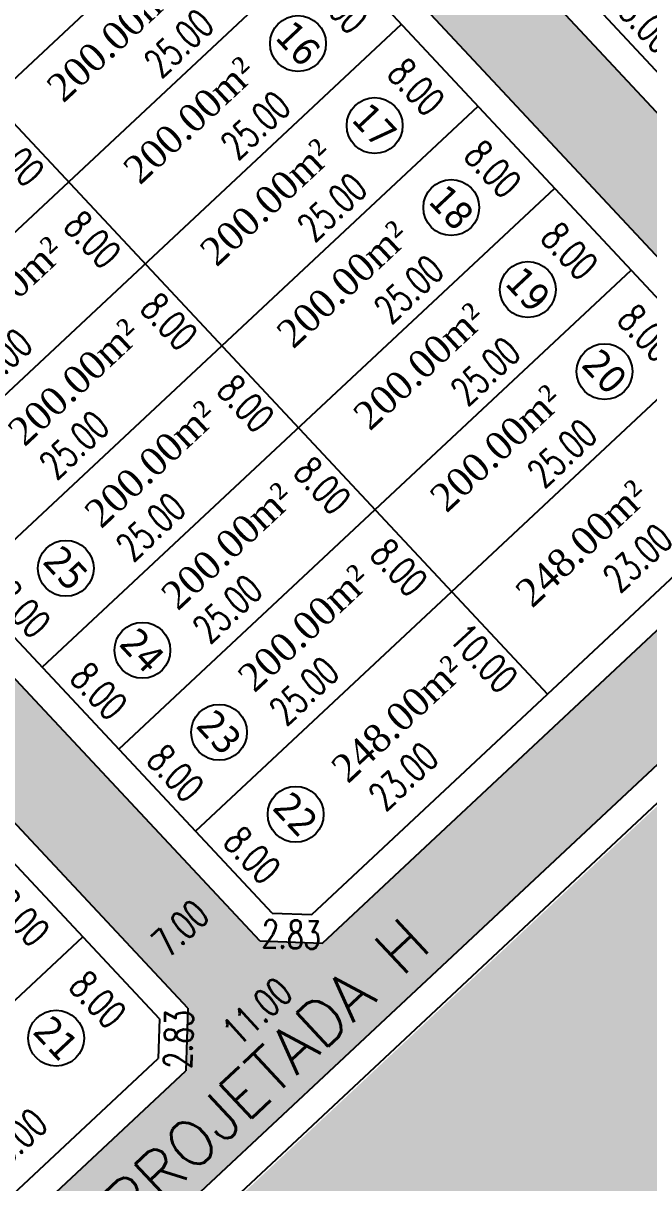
# Model space of a CAD drawing. Header units: metres. Extents: x 437145 to 438174, y 9614495 to 9615043.
# Drawn here: x 437453 to 437497.6, y 9614693.8 to 9614776.4 of the extents above; entities that cross this region are included whole.
import ezdxf

# ---------------------------------------------------------------- set-up
doc = ezdxf.new("R2010")
doc.units = ezdxf.units.M
doc.header["$PDMODE"] = 35
doc.header["$PDSIZE"] = 0.1
for name, color, linetype in [('ADUTORA', 90, 'Continuous'), ('COTAS', 10, 'Continuous'), ('Layer3', 1, 'Continuous'), ('M_FIO', 32, 'Continuous'), ('ÁREA', 7, 'Continuous')]:
    doc.layers.add(name, color=color, linetype=linetype)
doc.styles.add('COTAS', font='romans.shx', dxfattribs={"width": 0.7})
doc.styles.add('symplex', font='simplex.shx', dxfattribs={"bigfont": 'bigfont.shx'})
doc.styles.add('tahoma', font='tahoma.ttf')
doc.styles.add('ÁREA', font='times.ttf', dxfattribs={"height": 2})
doc.dimstyles.new('C-75', dxfattribs={"dimtxt": 2, "dimasz": 0.2, "dimexe": 0, "dimexo": 0, "dimgap": 1, "dimtad": 0, "dimzin": 4, "dimdsep": 46, "dimtxsty": 'COTAS', "dimblk1": 'BOL-COT', "dimblk2": 'BOL-COT', "dimsah": 1, "dimcen": 0.1, "dimse1": 1, "dimse2": 1, "dimsd1": 1, "dimsd2": 1, "dimclrd": 8, "dimclre": 256, "dimaunit": 1, "dimadec": 3, "dimazin": 0, "dimtfac": 0.5, "dimtix": 1, "dimtmove": 0, "dimatfit": 3, "dimldrblk": 'BOL-COT', "dimfxl": 1, "dimtolj": 1, "dimtzin": 0, "dimarcsym": 0})

# ---------------------------------------------------------------- blocks, each defined once
blk = doc.blocks.new('*D446')
at = {"layer": 'Defpoints', "color": 0, "transparency": 16777216}
for p in [(2610.277, 1021.549), (2607.998, 1013.549), (2610.278, 1013.549)]:
    blk.add_point(p, dxfattribs=at)
at = {"layer": 'Layer3', "transparency": 16777216, "insert": (2607.998, 1017.549), "char_height": 2, "attachment_point": 5, "rotation": 270.00204, "style": 'COTAS'}
blk.add_mtext('\\A1;8.00', dxfattribs=at)
blk = doc.blocks.new('BOL-COT')
at = {"layer": 'COTAS'}
for p, q in [((-2, 0), (2, 0)), ((0, -3), (0, 3))]:
    blk.add_line(p, q, dxfattribs=at)
blk.add_circle((0, 0), 0.4, dxfattribs=at)
blk = doc.blocks.new('*D447')
at = {"layer": 'Defpoints', "color": 0, "transparency": 16777216}
for p in [(2585.277, 1015.392), (2585.278, 1013.548), (2610.278, 1013.549)]:
    blk.add_point(p, dxfattribs=at)
at = {"layer": 'Layer3', "transparency": 16777216, "insert": (2597.777, 1015.393), "char_height": 2, "attachment_point": 5, "rotation": 0.00204, "style": 'COTAS'}
blk.add_mtext('\\A1;25.00', dxfattribs=at)
blk = doc.blocks.new('*D451')
at = {"layer": 'Defpoints', "color": 0, "transparency": 16777216}
for p in [(2610.278, 1013.549), (2607.998, 1005.549), (2610.278, 1005.549)]:
    blk.add_point(p, dxfattribs=at)
at = {"layer": 'Layer3', "transparency": 16777216, "insert": (2607.998, 1009.549), "char_height": 2, "attachment_point": 5, "rotation": 270.00204, "style": 'COTAS'}
blk.add_mtext('\\A1;8.00', dxfattribs=at)
blk = doc.blocks.new('*D452')
at = {"layer": 'Defpoints', "color": 0, "transparency": 16777216}
for p in [(2585.106, 1006.255), (2585.106, 1002.425), (2608.106, 1002.426)]:
    blk.add_point(p, dxfattribs=at)
at = {"layer": 'Layer3', "transparency": 16777216, "insert": (2596.606, 1006.256), "char_height": 2, "attachment_point": 5, "rotation": 0.00204, "style": 'COTAS'}
blk.add_mtext('\\A1;23.00', dxfattribs=at)
blk = doc.blocks.new('*D509')
at = {"layer": 'Defpoints', "color": 0, "transparency": 16777216}
for p in [(2646.276, 1063.394), (2646.276, 1061.551), (2671.276, 1061.551)]:
    blk.add_point(p, dxfattribs=at)
at = {"layer": 'Layer3', "transparency": 16777216, "insert": (2658.776, 1063.395), "char_height": 2, "attachment_point": 5, "rotation": 0.00204, "style": 'COTAS'}
blk.add_mtext('\\A1;25.00', dxfattribs=at)
blk = doc.blocks.new('*D514')
at = {"layer": 'Defpoints', "color": 0, "transparency": 16777216}
for p in [(2646.276, 1055.394), (2646.276, 1053.551), (2671.276, 1053.551)]:
    blk.add_point(p, dxfattribs=at)
at = {"layer": 'Layer3', "transparency": 16777216, "insert": (2658.776, 1055.395), "char_height": 2, "attachment_point": 5, "rotation": 0.00204, "style": 'COTAS'}
blk.add_mtext('\\A1;25.00', dxfattribs=at)
blk = doc.blocks.new('*D516')
at = {"layer": 'Defpoints', "color": 0, "transparency": 16777216}
for p in [(2642.179, 1061.373), (2642.179, 1053.373), (2644.71, 1053.373)]:
    blk.add_point(p, dxfattribs=at)
at = {"layer": 'Layer3', "transparency": 16777216, "insert": (2644.71, 1057.373), "char_height": 2, "attachment_point": 5, "rotation": 270.00204, "style": 'COTAS'}
blk.add_mtext('\\A1;8.00', dxfattribs=at)
blk = doc.blocks.new('*D517')
at = {"layer": 'Defpoints', "color": 0, "transparency": 16777216}
for p in [(2646.275, 1055.586), (2621.276, 1053.541), (2646.276, 1053.551)]:
    blk.add_point(p, dxfattribs=at)
at = {"layer": 'Layer3', "transparency": 16777216, "insert": (2633.775, 1055.581), "char_height": 2, "attachment_point": 5, "rotation": 0.02224, "style": 'COTAS'}
blk.add_mtext('\\A1;25.00', dxfattribs=at)
blk = doc.blocks.new('*D518')
at = {"layer": 'Defpoints', "color": 0, "transparency": 16777216}
for p in [(2671.276, 1053.551), (2668.997, 1045.551), (2671.276, 1045.551)]:
    blk.add_point(p, dxfattribs=at)
at = {"layer": 'Layer3', "transparency": 16777216, "insert": (2668.997, 1049.551), "char_height": 2, "attachment_point": 5, "rotation": 270.00204, "style": 'COTAS'}
blk.add_mtext('\\A1;8.00', dxfattribs=at)
blk = doc.blocks.new('*D519')
at = {"layer": 'Defpoints', "color": 0, "transparency": 16777216}
for p in [(2646.276, 1047.394), (2646.276, 1045.551), (2671.276, 1045.551)]:
    blk.add_point(p, dxfattribs=at)
at = {"layer": 'Layer3', "transparency": 16777216, "insert": (2658.776, 1047.395), "char_height": 2, "attachment_point": 5, "rotation": 0.00204, "style": 'COTAS'}
blk.add_mtext('\\A1;25.00', dxfattribs=at)
blk = doc.blocks.new('*D521')
at = {"layer": 'Defpoints', "color": 0, "transparency": 16777216}
for p in [(2642.179, 1053.373), (2642.18, 1045.373), (2644.71, 1045.373)]:
    blk.add_point(p, dxfattribs=at)
at = {"layer": 'Layer3', "transparency": 16777216, "insert": (2644.71, 1049.373), "char_height": 2, "attachment_point": 5, "rotation": 270.00204, "style": 'COTAS'}
blk.add_mtext('\\A1;8.00', dxfattribs=at)
blk = doc.blocks.new('*D522')
at = {"layer": 'Defpoints', "color": 0, "transparency": 16777216}
for p in [(2646.276, 1047.586), (2621.276, 1045.541), (2646.276, 1045.551)]:
    blk.add_point(p, dxfattribs=at)
at = {"layer": 'Layer3', "transparency": 16777216, "insert": (2633.776, 1047.581), "char_height": 2, "attachment_point": 5, "rotation": 0.02224, "style": 'COTAS'}
blk.add_mtext('\\A1;25.00', dxfattribs=at)
blk = doc.blocks.new('*D523')
at = {"layer": 'Defpoints', "color": 0, "transparency": 16777216}
for p in [(2671.276, 1045.551), (2668.997, 1037.551), (2671.277, 1037.551)]:
    blk.add_point(p, dxfattribs=at)
at = {"layer": 'Layer3', "transparency": 16777216, "insert": (2668.997, 1041.551), "char_height": 2, "attachment_point": 5, "rotation": 270.00204, "style": 'COTAS'}
blk.add_mtext('\\A1;8.00', dxfattribs=at)
blk = doc.blocks.new('*D524')
at = {"layer": 'Defpoints', "color": 0, "transparency": 16777216}
for p in [(2646.277, 1039.394), (2646.277, 1037.551), (2671.277, 1037.551)]:
    blk.add_point(p, dxfattribs=at)
at = {"layer": 'Layer3', "transparency": 16777216, "insert": (2658.777, 1039.395), "char_height": 2, "attachment_point": 5, "rotation": 0.00204, "style": 'COTAS'}
blk.add_mtext('\\A1;25.00', dxfattribs=at)
blk = doc.blocks.new('*D526')
at = {"layer": 'Defpoints', "color": 0, "transparency": 16777216}
for p in [(2642.18, 1045.373), (2642.18, 1037.373), (2644.711, 1037.373)]:
    blk.add_point(p, dxfattribs=at)
at = {"layer": 'Layer3', "transparency": 16777216, "insert": (2644.71, 1041.373), "char_height": 2, "attachment_point": 5, "rotation": 270.00204, "style": 'COTAS'}
blk.add_mtext('\\A1;8.00', dxfattribs=at)
blk = doc.blocks.new('*D527')
at = {"layer": 'Defpoints', "color": 0, "transparency": 16777216}
for p in [(2646.276, 1039.586), (2621.277, 1037.541), (2646.277, 1037.551)]:
    blk.add_point(p, dxfattribs=at)
at = {"layer": 'Layer3', "transparency": 16777216, "insert": (2633.776, 1039.581), "char_height": 2, "attachment_point": 5, "rotation": 0.02224, "style": 'COTAS'}
blk.add_mtext('\\A1;25.00', dxfattribs=at)
blk = doc.blocks.new('*D528')
at = {"layer": 'Defpoints', "color": 0, "transparency": 16777216}
for p in [(2646.277, 1031.394), (2646.277, 1029.551), (2671.277, 1029.551)]:
    blk.add_point(p, dxfattribs=at)
at = {"layer": 'Layer3', "transparency": 16777216, "insert": (2658.777, 1031.395), "char_height": 2, "attachment_point": 5, "rotation": 0.00204, "style": 'COTAS'}
blk.add_mtext('\\A1;25.00', dxfattribs=at)
blk = doc.blocks.new('*D529')
at = {"layer": 'Defpoints', "color": 0, "transparency": 16777216}
for p in [(2621.277, 1037.55), (2621.277, 1029.55), (2623.069, 1029.55)]:
    blk.add_point(p, dxfattribs=at)
at = {"layer": 'Layer3', "transparency": 16777216, "insert": (2623.069, 1033.55), "char_height": 2, "attachment_point": 5, "rotation": 270.00204, "style": 'COTAS'}
blk.add_mtext('\\A1;8.00', dxfattribs=at)
blk = doc.blocks.new('*D530')
at = {"layer": 'Defpoints', "color": 0, "transparency": 16777216}
for p in [(2642.18, 1037.373), (2642.18, 1029.373), (2644.711, 1029.373)]:
    blk.add_point(p, dxfattribs=at)
at = {"layer": 'Layer3', "transparency": 16777216, "insert": (2644.711, 1033.373), "char_height": 2, "attachment_point": 5, "rotation": 270.00204, "style": 'COTAS'}
blk.add_mtext('\\A1;8.00', dxfattribs=at)
blk = doc.blocks.new('*D531')
at = {"layer": 'Defpoints', "color": 0, "transparency": 16777216}
for p in [(2646.276, 1031.586), (2621.277, 1029.541), (2646.277, 1029.551)]:
    blk.add_point(p, dxfattribs=at)
at = {"layer": 'Layer3', "transparency": 16777216, "insert": (2633.776, 1031.581), "char_height": 2, "attachment_point": 5, "rotation": 0.02224, "style": 'COTAS'}
blk.add_mtext('\\A1;25.00', dxfattribs=at)
blk = doc.blocks.new('*D532')
at = {"layer": 'Defpoints', "color": 0, "transparency": 16777216}
for p in [(2671.277, 1029.551), (2668.998, 1021.551), (2671.277, 1021.551)]:
    blk.add_point(p, dxfattribs=at)
at = {"layer": 'Layer3', "transparency": 16777216, "insert": (2668.997, 1025.551), "char_height": 2, "attachment_point": 5, "rotation": 270.00204, "style": 'COTAS'}
blk.add_mtext('\\A1;8.00', dxfattribs=at)
blk = doc.blocks.new('*D533')
at = {"layer": 'Defpoints', "color": 0, "transparency": 16777216}
for p in [(2646.277, 1023.394), (2646.277, 1021.551), (2671.277, 1021.551)]:
    blk.add_point(p, dxfattribs=at)
at = {"layer": 'Layer3', "transparency": 16777216, "insert": (2658.777, 1023.395), "char_height": 2, "attachment_point": 5, "rotation": 0.00204, "style": 'COTAS'}
blk.add_mtext('\\A1;25.00', dxfattribs=at)
blk = doc.blocks.new('*D534')
at = {"layer": 'Defpoints', "color": 0, "transparency": 16777216}
for p in [(2621.277, 1029.55), (2621.277, 1021.55), (2623.069, 1021.55)]:
    blk.add_point(p, dxfattribs=at)
at = {"layer": 'Layer3', "transparency": 16777216, "insert": (2623.069, 1025.55), "char_height": 2, "attachment_point": 5, "rotation": 270.00204, "style": 'COTAS'}
blk.add_mtext('\\A1;8.00', dxfattribs=at)
blk = doc.blocks.new('*D535')
at = {"layer": 'Defpoints', "color": 0, "transparency": 16777216}
for p in [(2642.18, 1029.373), (2642.18, 1021.373), (2644.711, 1021.373)]:
    blk.add_point(p, dxfattribs=at)
at = {"layer": 'Layer3', "transparency": 16777216, "insert": (2644.711, 1025.373), "char_height": 2, "attachment_point": 5, "rotation": 270.00204, "style": 'COTAS'}
blk.add_mtext('\\A1;8.00', dxfattribs=at)
blk = doc.blocks.new('*D536')
at = {"layer": 'Defpoints', "color": 0, "transparency": 16777216}
for p in [(2646.276, 1023.586), (2621.277, 1021.541), (2646.277, 1021.551)]:
    blk.add_point(p, dxfattribs=at)
at = {"layer": 'Layer3', "transparency": 16777216, "insert": (2633.776, 1023.581), "char_height": 2, "attachment_point": 5, "rotation": 0.02224, "style": 'COTAS'}
blk.add_mtext('\\A1;25.00', dxfattribs=at)
blk = doc.blocks.new('*D537')
at = {"layer": 'Defpoints', "color": 0, "transparency": 16777216}
for p in [(2671.277, 1021.551), (2668.998, 1013.551), (2671.278, 1013.551)]:
    blk.add_point(p, dxfattribs=at)
at = {"layer": 'Layer3', "transparency": 16777216, "insert": (2668.998, 1017.551), "char_height": 2, "attachment_point": 5, "rotation": 270.00204, "style": 'COTAS'}
blk.add_mtext('\\A1;8.00', dxfattribs=at)
blk = doc.blocks.new('*D538')
at = {"layer": 'Defpoints', "color": 0, "transparency": 16777216}
for p in [(2646.277, 1015.394), (2646.278, 1013.551), (2671.278, 1013.551)]:
    blk.add_point(p, dxfattribs=at)
at = {"layer": 'Layer3', "transparency": 16777216, "insert": (2658.777, 1015.395), "char_height": 2, "attachment_point": 5, "rotation": 0.00204, "style": 'COTAS'}
blk.add_mtext('\\A1;25.00', dxfattribs=at)
blk = doc.blocks.new('*D539')
at = {"layer": 'Defpoints', "color": 0, "transparency": 16777216}
for p in [(2621.277, 1021.55), (2621.278, 1013.55), (2623.07, 1013.55)]:
    blk.add_point(p, dxfattribs=at)
at = {"layer": 'Layer3', "transparency": 16777216, "insert": (2623.07, 1017.55), "char_height": 2, "attachment_point": 5, "rotation": 270.00204, "style": 'COTAS'}
blk.add_mtext('\\A1;8.00', dxfattribs=at)
blk = doc.blocks.new('*D540')
at = {"layer": 'Defpoints', "color": 0, "transparency": 16777216}
for p in [(2642.18, 1021.373), (2642.181, 1013.373), (2644.711, 1013.373)]:
    blk.add_point(p, dxfattribs=at)
at = {"layer": 'Layer3', "transparency": 16777216, "insert": (2644.711, 1017.373), "char_height": 2, "attachment_point": 5, "rotation": 270.00204, "style": 'COTAS'}
blk.add_mtext('\\A1;8.00', dxfattribs=at)
blk = doc.blocks.new('*D541')
at = {"layer": 'Defpoints', "color": 0, "transparency": 16777216}
for p in [(2646.277, 1015.586), (2621.278, 1013.541), (2646.278, 1013.551)]:
    blk.add_point(p, dxfattribs=at)
at = {"layer": 'Layer3', "transparency": 16777216, "insert": (2633.777, 1015.581), "char_height": 2, "attachment_point": 5, "rotation": 0.02224, "style": 'COTAS'}
blk.add_mtext('\\A1;25.00', dxfattribs=at)
blk = doc.blocks.new('*D543')
at = {"layer": 'Defpoints', "color": 0, "transparency": 16777216}
for p in [(2646.106, 1006.257), (2646.106, 1002.428), (2669.106, 1002.428)]:
    blk.add_point(p, dxfattribs=at)
at = {"layer": 'Layer3', "transparency": 16777216, "insert": (2657.606, 1006.258), "char_height": 2, "attachment_point": 5, "rotation": 0.00204, "style": 'COTAS'}
blk.add_mtext('\\A1;23.00', dxfattribs=at)
blk = doc.blocks.new('*D544')
at = {"layer": 'Defpoints', "color": 0, "transparency": 16777216}
for p in [(2621.278, 1013.55), (2621.278, 1005.55), (2623.07, 1005.55)]:
    blk.add_point(p, dxfattribs=at)
at = {"layer": 'Layer3', "transparency": 16777216, "insert": (2623.07, 1009.55), "char_height": 2, "attachment_point": 5, "rotation": 270.00204, "style": 'COTAS'}
blk.add_mtext('\\A1;8.00', dxfattribs=at)
blk = doc.blocks.new('*D545')
at = {"layer": 'Defpoints', "color": 0, "transparency": 16777216}
for p in [(2646.278, 1006.301), (2623.278, 1003.55), (2646.278, 1003.551)]:
    blk.add_point(p, dxfattribs=at)
at = {"layer": 'Layer3', "transparency": 16777216, "insert": (2634.778, 1006.3), "char_height": 2, "attachment_point": 5, "rotation": 0.00204, "style": 'COTAS'}
blk.add_mtext('\\A1;23.00', dxfattribs=at)
blk = doc.blocks.new('*D546')
at = {"layer": 'Defpoints', "color": 0, "transparency": 16777216}
for p in [(2646.278, 1013.551), (2644.714, 1003.55), (2646.278, 1003.551)]:
    blk.add_point(p, dxfattribs=at)
at = {"layer": 'Layer3', "transparency": 16777216, "insert": (2644.714, 1008.55), "char_height": 2, "attachment_point": 5, "rotation": 270.00204, "style": 'COTAS'}
blk.add_mtext('\\A1;10.00', dxfattribs=at)
blk = doc.blocks.new('*D620')
at = {"layer": 'Defpoints', "color": 0, "transparency": 16777216}
for p in [(2682.277, 1037.552), (2682.277, 1029.552), (2684.069, 1029.552)]:
    blk.add_point(p, dxfattribs=at)
at = {"layer": 'Layer3', "transparency": 16777216, "insert": (2684.069, 1033.552), "char_height": 2, "attachment_point": 5, "rotation": 270.00204, "style": 'COTAS'}
blk.add_mtext('\\A1;8.00', dxfattribs=at)
blk = doc.blocks.new('*D622')
at = {"layer": 'Defpoints', "color": 0, "transparency": 16777216}
for p in [(2707.276, 1031.588), (2682.277, 1029.543), (2707.277, 1029.553)]:
    blk.add_point(p, dxfattribs=at)
at = {"layer": 'Layer3', "transparency": 16777216, "insert": (2694.776, 1031.583), "char_height": 2, "attachment_point": 5, "rotation": 0.02224, "style": 'COTAS'}
blk.add_mtext('\\A1;25.00', dxfattribs=at)
blk = doc.blocks.new('*D828')
at = {"layer": 'Defpoints', "color": 0, "transparency": 16777216}
for p in [(2671.277, 1037.551), (2668.997, 1029.551), (2671.277, 1029.551)]:
    blk.add_point(p, dxfattribs=at)
at = {"layer": 'Layer3', "transparency": 16777216, "insert": (2668.997, 1033.551), "char_height": 2, "attachment_point": 5, "rotation": 270.00204, "style": 'COTAS'}
blk.add_mtext('\\A1;8.00', dxfattribs=at)
blk = doc.blocks.new('*D837')
at = {"layer": 'Defpoints', "color": 0, "transparency": 16777216}
for p in [(2610.278, 1005.549), (2608.278, 1003.549), (2609.267, 1002.56)]:
    blk.add_point(p, dxfattribs=at)
at = {"layer": 'Layer3', "transparency": 16777216, "insert": (2610.267, 1003.56), "char_height": 2, "attachment_point": 5, "rotation": 45.00204, "style": 'COTAS'}
blk.add_mtext('\\A1;2.83', dxfattribs=at)
blk = doc.blocks.new('*D838')
at = {"layer": 'Defpoints', "color": 0, "transparency": 16777216}
for p in [(2621.278, 1005.55), (2623.278, 1003.55), (2622.25, 1002.522)]:
    blk.add_point(p, dxfattribs=at)
at = {"layer": 'Layer3', "transparency": 16777216, "insert": (2621.25, 1003.522), "char_height": 2, "attachment_point": 5, "rotation": 315.00204, "style": 'COTAS'}
blk.add_mtext('\\A1;2.83', dxfattribs=at)
blk = doc.blocks.new('*D888')
at = {"layer": 'Defpoints', "color": 0, "transparency": 16777216}
for p in [(2610.278, 1005.658), (2621.278, 1005.55), (2621.234, 1001.126)]:
    blk.add_point(p, dxfattribs=at)
at = {"layer": 'Layer3', "transparency": 16777216, "insert": (2615.734, 1001.18), "char_height": 2, "attachment_point": 5, "rotation": 359.43568, "style": 'COTAS'}
blk.add_mtext('\\A1;11.00', dxfattribs=at)
blk = doc.blocks.new('*D889')
at = {"layer": 'Defpoints', "color": 0, "transparency": 16777216}
for p in [(2612.278, 1009.26), (2619.278, 1009.26), (2619.278, 1009.26)]:
    blk.add_point(p, dxfattribs=at)
at = {"layer": 'Layer3', "transparency": 16777216, "insert": (2615.778, 1009.26), "char_height": 2, "attachment_point": 5, "rotation": 0.00204, "style": 'COTAS'}
blk.add_mtext('\\A1;7.00', dxfattribs=at)
blk = doc.blocks.new('atutu')
h = blk.add_hatch(color=252)
h.dxf.hatch_style = 1
h.paths.add_polyline_path([(2863.271, 1159.558), (2832.441, 1159.557), (2829.27, 1162.729), (2829.271, 1186.557), (2822.271, 1186.557), (2822.27, 1162.728), (2819.098, 1159.557), (2712.444, 1159.553), (2709.272, 1162.724), (2709.271, 1186.548), (2702.271, 1186.553), (2702.272, 1162.724), (2699.101, 1159.552), (2531.944, 1159.546), (2528.772, 1162.718), (2528.771, 1186.546), (2521.771, 1186.546), (2521.772, 1162.718), (2518.601, 1159.546), (2436.444, 1159.543), (2433.273, 1162.713), (2433.273, 1186.282), (2426.273, 1186.282), (2426.282, 928.758), (2433.282, 928.743), (2433.28, 991.384), (2436.439, 994.543), (2521.437, 994.546), (2521.437, 994.546), (2524.218, 994.546), (2531.218, 994.546), (2534.78, 994.547), (2534.769, 994.547), (2792.107, 994.556), (2795.278, 991.384), (2795.281, 928.756), (2802.281, 928.756), (2802.278, 991.395), (2805.439, 994.556), (2853.118, 994.558), (2856.278, 991.397), (2856.281, 928.758), (2863.271, 928.758)])
h.paths.add_polyline_path([(2612.273, 1149.378), (2612.278, 1004.721), (2609.106, 1001.549), (2561.45, 1001.548), (2558.278, 1004.719), (2558.273, 1149.376), (2561.444, 1152.548), (2609.101, 1152.549)], flags=16)
h.paths.add_polyline_path([(2619.273, 1149.378), (2622.444, 1152.55), (2670.101, 1152.551), (2673.273, 1149.38), (2673.278, 1004.723), (2670.106, 1001.551), (2622.45, 1001.55), (2619.278, 1004.721)], flags=16)
h.paths.add_polyline_path([(2551.273, 1149.376), (2551.278, 1004.719), (2548.106, 1001.547), (2500.45, 1001.545), (2497.278, 1004.717), (2497.273, 1149.374), (2500.444, 1152.545), (2548.101, 1152.547)], flags=16)
h.paths.add_polyline_path([(2680.273, 1149.38), (2683.444, 1152.552), (2731.101, 1152.554), (2734.273, 1149.382), (2734.278, 1004.725), (2731.106, 1001.554), (2683.45, 1001.552), (2680.278, 1004.723)], flags=16)
h.paths.add_polyline_path([(2490.273, 1149.373), (2490.278, 1004.717), (2487.106, 1001.545), (2436.452, 1001.543), (2433.279, 1004.716), (2433.274, 1149.373), (2436.444, 1152.543), (2487.101, 1152.545)], flags=16)
h.paths.add_polyline_path([(2741.273, 1149.382), (2744.444, 1152.554), (2792.101, 1152.556), (2795.273, 1149.384), (2795.278, 1004.727), (2792.106, 1001.556), (2744.45, 1001.554), (2741.278, 1004.725)], flags=16)
h.paths.add_polyline_path([(2802.273, 1149.384), (2805.444, 1152.556), (2853.101, 1152.558), (2856.273, 1149.386), (2856.278, 1004.73), (2853.106, 1001.558), (2805.45, 1001.556), (2802.278, 1004.728)], flags=16)
at = {"layer": 'Layer3'}
h = blk.add_hatch(dxfattribs=at)
h.set_pattern_fill('AR-SAND', color=85)
h.set_pattern_definition([(37.5, (-475198.4406, -9591283.7162), (-0.0629933581, 1.92682376901), [0, -1.52, 0, -1.7, 0, -1.625]), (7.5, (-475198.4406, -9591283.7162), (1.7697767053, 2.8221460652), [0, -0.82, 0, -1.37, 0, -0.525]), (327.5, (-475199.6706, -9591283.7162), (3.11414186175, 0.00565905354), [0, -0.5, 0, -1.8, 0, -2.35]), (317.5, (-475199.6706, -9591283.7162), (3.0061266046, 0.8776755649), [0, -0.25, 0, -1.18, 0, -1.35])])
h.paths.add_polyline_path([(2436.127, 992.384), (2434.127, 990.384), (2434.129, 928.596), (2693.799, 928.596), (2693.797, 990.394), (2691.797, 992.394)])
h.paths.add_polyline_path([(2562.125, 959.38, -1), (2555.759, 959.38, -1)], flags=0)
h.paths.add_polyline_path([(2559.99, 986.99), (2567.923, 986.991), (2567.923, 989.991), (2559.99, 989.99)], flags=24)
h.paths.add_polyline_path([(2688.788, 962.76), (2688.788, 956.227), (2691.788, 956.227), (2691.788, 962.76)], flags=24)
h.paths.add_polyline_path([(2435.672, 962.751), (2435.672, 956.218), (2438.672, 956.218), (2438.672, 962.751)], flags=24)
h.paths.add_polyline_path([(2555.31, 955.797), (2562.316, 955.797), (2562.315, 963.357), (2555.309, 963.357)], flags=24)
h.paths.add_polyline_path([(2559.997, 931.098), (2567.931, 931.098), (2567.931, 934.098), (2559.997, 934.098)], flags=24)
h.paths.add_polyline_path([(2535.918, 962.316), (2582.059, 962.281), (2582.063, 968.373), (2535.923, 968.409)], flags=24)
at = {"layer": 'Layer3', "color": 0}
for p, q in [((2610.278, 1005.549), (2608.278, 1003.549)), ((2621.278, 1005.55), (2623.278, 1003.55))]:
    blk.add_line(p, q, dxfattribs=at)
at = {"layer": 'Layer3', "color": 252}
for p, q in [((2612.278, 1004.721), (2609.106, 1001.549)), ((2619.278, 1004.721), (2622.45, 1001.55))]:
    blk.add_line(p, q, dxfattribs=at)
at = {"layer": 'Layer3', "color": 0}
for points in [[(2646.273, 1150.551), (2646.278, 1003.551)], [(2610.278, 1005.549), (2610.273, 1148.549)], [(2621.278, 1005.55), (2621.273, 1148.55)], [(2671.278, 1005.551), (2671.273, 1148.551)], [(2682.278, 1005.552), (2682.273, 1148.552)], [(2621.276, 1061.55), (2671.276, 1061.551)], [(2621.276, 1053.55), (2671.276, 1053.551)], [(2621.276, 1045.55), (2671.276, 1045.551)], [(2621.277, 1037.55), (2671.277, 1037.551)], [(2621.277, 1029.55), (2671.277, 1029.551)], [(2621.277, 1021.55), (2671.277, 1021.551)], [(2560.278, 1013.547), (2610.278, 1013.549)], [(2621.278, 1013.55), (2671.278, 1013.551)], [(2562.278, 1003.548), (2608.278, 1003.549)], [(2623.278, 1003.55), (2669.278, 1003.551)], [(2437.278, 992.543), (2692.948, 992.552)]]:
    blk.add_lwpolyline(points, dxfattribs=at)
for centre in [(2664.946, 1049.572), (2664.947, 1041.572), (2627.316, 1033.562), (2664.947, 1033.572), (2627.316, 1025.562), (2664.947, 1025.572), (2627.317, 1017.562), (2664.947, 1017.572), (2603.948, 1009.57), (2627.317, 1009.562)]:
    blk.add_circle(centre, 1.991, dxfattribs=at)
at = {"layer": 'M_FIO'}
for p, q in [((2612.278, 1004.721), (2609.106, 1001.549)), ((2619.278, 1004.721), (2622.45, 1001.55))]:
    blk.add_line(p, q, dxfattribs=at)
for points in [[(2612.278, 1004.721), (2612.273, 1149.378)], [(2612.278, 1004.721), (2612.273, 1149.378)], [(2619.278, 1004.721), (2619.273, 1149.378)], [(2619.278, 1004.721), (2619.273, 1149.378)], [(2673.278, 1004.723), (2673.273, 1149.38)], [(2673.278, 1004.723), (2673.273, 1149.38)], [(2680.278, 1004.723), (2680.273, 1149.38)], [(2680.278, 1004.723), (2680.273, 1149.38)], [(2561.45, 1001.547), (2609.106, 1001.549)], [(2561.45, 1001.547), (2609.106, 1001.549)], [(2622.45, 1001.55), (2670.106, 1001.551)], [(2622.45, 1001.55), (2670.106, 1001.551)], [(2534.78, 994.547), (2693.771, 994.552)], [(2534.78, 994.547), (2693.771, 994.552)]]:
    blk.add_lwpolyline(points, dxfattribs=at)
at = {"layer": 'ADUTORA', "color": 7, "style": 'symplex'}
blk.add_text('RUA PROJETADA H', height=3.2843, rotation=0.02567, dxfattribs=at).set_placement((2587.583, 995.875))
at = {"layer": 'Layer3', "color": 5, "char_height": 2, "attachment_point": 5, "rotation": 270.04973, "style": 'tahoma'}
for s, insert in [('\\A1;16', (2664.946, 1049.572)), ('\\A1;17', (2664.947, 1041.572)), ('\\A1;25', (2627.316, 1033.562)), ('\\A1;18', (2664.947, 1033.572)), ('\\A1;24', (2627.316, 1025.562)), ('\\A1;19', (2664.947, 1025.572)), ('\\A1;23', (2627.317, 1017.562)), ('\\A1;20', (2664.947, 1017.572)), ('\\A1;21', (2603.948, 1009.57)), ('\\A1;22', (2627.317, 1009.562))]:
    blk.add_mtext(s, dxfattribs=dict(at, insert=insert))
at = {"layer": 'ÁREA', "linetype": 'Continuous', "lineweight": -2, "extrusion": (0.026231, -0.000470843, 0.999656), "style": 'ÁREA'}
for s, p in [('200.00m²', (1105.248, -2629.602, 64.458)), ('200.00m²', (1096.903, -2611.003, 63.97)), ('200.00m²', (1097.25, -2629.746, 64.462)), ('200.00m²', (1088.905, -2611.146, 63.974)), ('200.00m²', (1089.251, -2629.89, 64.466)), ('200.00m²', (1080.906, -2611.29, 63.978)), ('200.00m²', (1081.252, -2630.033, 64.47)), ('200.00m²', (1072.907, -2611.434, 63.981)), ('200.00m²', (1073.253, -2630.177, 64.473)), ('200.00m²', (1064.909, -2611.578, 63.985)), ('200.00m²', (1065.255, -2630.321, 64.477)), ('248.00m²', (1056.13, -2630.313, 64.477)), ('248.00m²', (1055.635, -2612.189, 64.001))]:
    blk.add_text(s, height=2, rotation=271, dxfattribs=at).set_placement(p)
at = {"layer": 'Layer3', "color": 0}
for p1, p2, distance, picture, middle in [((2671.276, 1061.551), (2646.276, 1061.551), -1.844, '*D509', (2658.776, 1063.395)), ((2621.276, 1053.541), (2646.276, 1053.551), 2.035, '*D517', (2633.775, 1055.581)), ((2671.276, 1053.551), (2646.276, 1053.551), -1.844, '*D514', (2658.776, 1055.395)), ((2671.276, 1053.551), (2671.276, 1045.551), -2.28, '*D518', (2668.997, 1049.551)), ((2621.276, 1045.541), (2646.276, 1045.551), 2.035, '*D522', (2633.776, 1047.581)), ((2671.276, 1045.551), (2646.276, 1045.551), -1.844, '*D519', (2658.776, 1047.395)), ((2671.276, 1045.551), (2671.277, 1037.551), -2.28, '*D523', (2668.997, 1041.551)), ((2621.277, 1037.541), (2646.277, 1037.551), 2.035, '*D527', (2633.776, 1039.581)), ((2671.277, 1037.551), (2646.277, 1037.551), -1.844, '*D524', (2658.777, 1039.395)), ((2621.277, 1037.55), (2621.277, 1029.55), 1.792, '*D529', (2623.069, 1033.55)), ((2671.277, 1037.551), (2671.277, 1029.551), -2.28, '*D828', (2668.997, 1033.551)), ((2682.277, 1037.552), (2682.277, 1029.552), 1.792, '*D620', (2684.069, 1033.552)), ((2621.277, 1029.541), (2646.277, 1029.551), 2.035, '*D531', (2633.776, 1031.581)), ((2671.277, 1029.551), (2646.277, 1029.551), -1.844, '*D528', (2658.777, 1031.395)), ((2682.277, 1029.543), (2707.277, 1029.553), 2.035, '*D622', (2694.776, 1031.583)), ((2621.277, 1029.55), (2621.277, 1021.55), 1.792, '*D534', (2623.069, 1025.55)), ((2671.277, 1029.551), (2671.277, 1021.551), -2.28, '*D532', (2668.997, 1025.551)), ((2621.277, 1021.541), (2646.277, 1021.551), 2.035, '*D536', (2633.776, 1023.581)), ((2671.277, 1021.551), (2646.277, 1021.551), -1.844, '*D533', (2658.777, 1023.395)), ((2610.277, 1021.549), (2610.278, 1013.549), -2.28, '*D446', (2607.998, 1017.549)), ((2621.277, 1021.55), (2621.278, 1013.55), 1.792, '*D539', (2623.07, 1017.55)), ((2671.277, 1021.551), (2671.278, 1013.551), -2.28, '*D537', (2668.998, 1017.551)), ((2610.278, 1013.549), (2585.278, 1013.548), -1.844, '*D447', (2597.777, 1015.393)), ((2621.278, 1013.541), (2646.278, 1013.551), 2.035, '*D541', (2633.777, 1015.581)), ((2671.278, 1013.551), (2646.278, 1013.551), -1.844, '*D538', (2658.777, 1015.395)), ((2610.278, 1013.549), (2610.278, 1005.549), -2.28, '*D451', (2607.998, 1009.549)), ((2621.278, 1013.55), (2621.278, 1005.55), 1.792, '*D544', (2623.07, 1009.55)), ((2646.278, 1013.551), (2646.278, 1003.551), -1.564, '*D546', (2644.714, 1008.55)), ((2608.106, 1002.426), (2585.106, 1002.425), -3.83, '*D452', (2596.606, 1006.256)), ((2623.278, 1003.55), (2646.278, 1003.551), 2.75, '*D545', (2634.778, 1006.3)), ((2669.106, 1002.428), (2646.106, 1002.428), -3.83, '*D543', (2657.606, 1006.258)), ((2610.278, 1005.549), (2608.278, 1003.549), 1.399, '*D837', (2610.267, 1003.56)), ((2621.278, 1005.55), (2623.278, 1003.55), -1.454, '*D838', (2621.25, 1003.522))]:
    dim = blk.add_aligned_dim(p1=p1, p2=p2, distance=distance, dimstyle='C-75', dxfattribs=at)
    dim.commit()
    dim.dimension.update_dxf_attribs({"geometry": picture, "text_midpoint": middle})
for base, p1, p2, picture, middle in [((2644.71, 1053.373), (2642.179, 1061.373), (2642.179, 1053.373), '*D516', (2644.71, 1057.373)), ((2644.71, 1045.373), (2642.179, 1053.373), (2642.18, 1045.373), '*D521', (2644.71, 1049.373)), ((2644.711, 1037.373), (2642.18, 1045.373), (2642.18, 1037.373), '*D526', (2644.71, 1041.373)), ((2644.711, 1029.373), (2642.18, 1037.373), (2642.18, 1029.373), '*D530', (2644.711, 1033.373)), ((2644.711, 1021.373), (2642.18, 1029.373), (2642.18, 1021.373), '*D535', (2644.711, 1025.373)), ((2644.711, 1013.373), (2642.18, 1021.373), (2642.181, 1013.373), '*D540', (2644.711, 1017.373))]:
    dim = blk.add_linear_dim(base=base, p1=p1, p2=p2, angle=270.00204, dimstyle='C-75', dxfattribs=at)
    dim.commit()
    dim.dimension.update_dxf_attribs({"geometry": picture, "text_midpoint": middle, "dimtype": 129})
for p1, p2, distance, picture, middle in [((2612.278, 1009.26), (2619.278, 1009.26), 0, '*D889', (2615.778, 1009.26)), ((2610.278, 1005.658), (2621.278, 1005.55), -4.424, '*D888', (2615.734, 1001.18))]:
    dim = blk.add_aligned_dim(p1=p1, p2=p2, distance=distance, dimstyle='C-75', override={"dimfxl": 1.25}, dxfattribs=at)
    dim.commit()
    dim.dimension.update_dxf_attribs({"geometry": picture, "text_midpoint": middle})

msp = doc.modelspace()

# ---------------------------------------------------------------- block references
at = {"rotation": 43.07140519794264}
msp.add_blockref('atutu', (436242.56989, 9612188.32106), dxfattribs=at)

doc.saveas('drawing.dxf')
